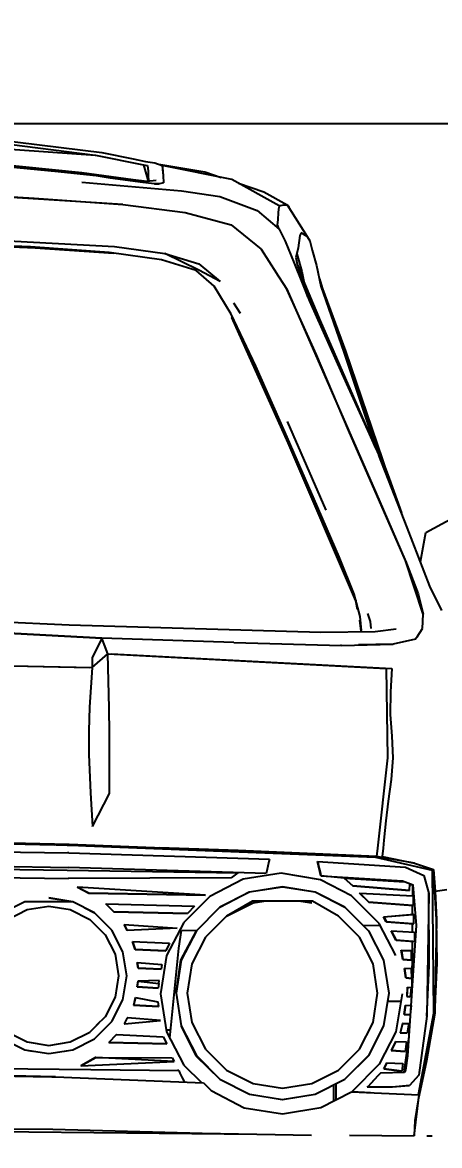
# Model space of a CAD drawing. Header units: millimetres. Extents: x 85290 to 188623, y -54691 to 10726.
# Drawn here: x 109008 to 109420, y -8951 to -7840 of the extents above; entities that cross this region are included whole.
import ezdxf

# ---------------------------------------------------------------- set-up
doc = ezdxf.new("R2010")
doc.units = ezdxf.units.MM
doc.linetypes.add('ELGO_LTYPE0', pattern=[0])
doc.layers.add('AUTO', color=150, linetype='Continuous')
doc.layers.add('RAZMER', color=5, linetype='Continuous')
doc.styles.add('WROMLATS', font='wromlats.shx', dxfattribs={"bigfont": 'bigfont.shx'})
doc.dimstyles.new('juka', dxfattribs={"dimscale": 100, "dimtxt": 2, "dimasz": 2, "dimexe": 1, "dimexo": 1, "dimgap": 1, "dimtad": 1, "dimtoh": 1, "dimdec": 0, "dimzin": 0, "dimdsep": 46, "dimtxsty": 'WROMLATS', "dimblk": 'OBLIQUE', "dimcen": -3, "dimdle": 1, "dimclrd": 256, "dimclre": 256, "dimclrt": 256, "dimadec": 0, "dimazin": 0, "dimtfac": 1, "dimtdec": 0, "dimtix": 1, "dimtmove": 2, "dimatfit": 3, "dimldrblk": 'ORIGIN2', "dimfxl": 1, "dimtvp": 2.5, "dimtolj": 1, "dimtzin": 0, "dimarcsym": 0})

# ---------------------------------------------------------------- blocks, each defined once
blk = doc.blocks.new('a_47')
at = {"color": 0, "linetype": 'ELGO_LTYPE0'}
for p, q in [((-45.210159, 79.636964), (-23.343742, 78.082764)), ((-30.301559, 79.111865), (-23.017371, 78.213722)), ((-29.448139, 78.852686), (-23.352444, 78.083351)), ((-23.343742, 78.082764), (-20.945203, 77.589893)), ((-23.017371, 78.213722), (-21.462595, 77.889991)), ((-31.648624, 77.995265), (-24.017489, 77.218994)), ((-25.195896, 77.239308), (-31.448138, 77.863917)), ((-21.462595, 77.889991), (-20.84161, 77.766261)), ((-20.945203, 77.589893), (-20.705759, 76.785108)), ((-20.945203, 77.589893), (-20.73487, 77.558547)), ((-20.84161, 77.766261), (-20.369136, 77.690187)), ((-20.73487, 77.558547), (-20.713389, 77.279541)), ((-20.369136, 77.690187), (-20.003331, 77.558252)), ((-20.269143, 77.65415), (-17.872357, 77.244386)), ((-16.529095, 76.861572), (-20.003331, 77.558252)), ((-20.003331, 77.558252), (-19.987118, 77.362648)), ((-20.003331, 77.558252), (-19.995224, 77.460206)), ((-19.995224, 77.460206), (-19.966805, 77.067921)), ((-24.095499, 77.126905), (-25.195896, 77.239308)), ((-23.302042, 77.048194), (-24.095499, 77.126905)), ((-24.017489, 77.218994), (-21.460545, 76.860303)), ((-22.596681, 76.938331), (-23.302042, 77.048194)), ((-21.109378, 76.728955), (-22.596681, 76.938331)), ((-20.713389, 77.279541), (-20.700681, 77.068311)), ((-20.700681, 77.068311), (-20.683896, 76.787159)), ((-19.987118, 77.362648), (-19.973528, 77.196437)), ((-19.973528, 77.196437), (-19.966805, 77.061573)), ((-19.966805, 77.067921), (-19.942581, 76.691848)), ((-17.872357, 77.244386), (-17.058885, 76.967824)), ((-24.012196, 76.734424), (-19.041693, 76.290381)), ((-21.460545, 76.860303), (-20.767295, 76.779151)), ((-20.406449, 76.647705), (-21.109378, 76.728955)), ((-20.767295, 76.779151), (-20.310342, 76.823196)), ((-20.383489, 76.647609), (-20.406449, 76.647705)), ((-20.383489, 76.647609), (-20.169627, 76.650831)), ((-20.267188, 76.646924), (-20.383489, 76.647609)), ((-20.14991, 76.651612), (-20.267188, 76.646924)), ((-19.942581, 76.691848), (-20.14991, 76.651612)), ((-19.949305, 76.796633), (-19.947946, 76.777688)), ((-19.947946, 76.777688), (-19.942581, 76.691848)), ((-14.166403, 75.540382), (-16.529095, 76.861572)), ((-16.192579, 76.673388), (-14.926266, 76.242629)), ((-21.978414, 75.607374), (-31.766307, 76.243997)), ((-31.766307, 76.243997), (-26.397765, 75.935596)), ((-26.397765, 75.935596), (-21.978414, 75.607374)), ((-19.041693, 76.290381), (-17.130267, 76.016065)), ((-17.130267, 76.016065), (-15.273237, 75.315577)), ((-14.926266, 76.242629), (-13.777828, 75.597608)), ((-21.978414, 75.607374), (-18.85556, 75.217628)), ((-18.85556, 75.217628), (-16.566801, 74.599561)), ((-15.273237, 75.315577), (-14.174712, 74.376711)), ((-14.223635, 74.856007), (-14.196384, 75.219288)), ((-14.196384, 75.219288), (-14.169526, 75.505713)), ((-13.777828, 75.597608), (-14.166403, 75.540382)), ((-14.166403, 75.53921), (-14.166403, 75.540382)), ((-14.16465, 75.54087), (-13.938665, 75.600538)), ((-13.938665, 75.600538), (-13.777828, 75.597608)), ((-13.777828, 75.597608), (-12.770307, 74.017724)), ((-13.777828, 75.597608), (-13.70635, 75.525442)), ((-13.70635, 75.525442), (-13.664937, 75.421533)), ((-14.259076, 74.596143), (-14.223635, 74.856007)), ((-16.566801, 74.599561), (-15.074217, 73.382959)), ((-14.259076, 74.593508), (-14.259076, 74.596143)), ((-14.174712, 74.376711), (-14.259076, 74.593508)), ((-14.174712, 74.376711), (-13.877046, 73.781887)), ((-13.078415, 74.202979), (-13.131738, 74.06626)), ((-12.770307, 74.017724), (-13.078415, 74.202979)), ((-26.343953, 73.443994), (-45.067084, 74.034035)), ((-26.575887, 73.490968), (-31.720793, 73.728955)), ((-31.457817, 73.678857), (-26.343953, 73.443994)), ((-31.441605, 74.005812), (-22.385537, 73.52007)), ((-13.877046, 73.781887), (-13.417578, 72.676221)), ((-13.131738, 74.06626), (-13.226068, 73.441553)), ((-12.770307, 74.017724), (-12.644136, 73.794875)), ((-12.644136, 73.794875), (-12.51719, 73.331788)), ((-22.653329, 73.217434), (-26.575887, 73.490968)), ((-26.343953, 73.443994), (-22.439539, 73.18716)), ((-20.035159, 72.848585), (-22.653329, 73.217434)), ((-22.385537, 73.52007), (-19.877446, 73.160401)), ((-18.180561, 72.336084), (-19.874322, 73.159719)), ((-19.874322, 73.159719), (-18.182516, 72.649172)), ((-15.074217, 73.382959), (-14.306342, 72.191066)), ((-13.226068, 73.441553), (-13.330269, 72.960791)), ((-13.288474, 73.153761), (-13.255858, 73.034424)), ((-13.255858, 73.034424), (-13.039458, 72.264308)), ((-12.51719, 73.331788), (-12.301171, 72.561476)), ((-18.313575, 72.309718), (-20.035159, 72.848585)), ((-18.182516, 72.649172), (-17.110061, 71.769777)), ((-13.417578, 72.676221), (-9.358299, 63.437647)), ((-13.417578, 72.676221), (-12.651753, 70.784327)), ((-13.330269, 72.960791), (-13.273048, 72.628078)), ((-13.273048, 72.628078), (-12.910151, 71.667531)), ((-12.301171, 72.561476), (-12.083685, 71.536574)), ((-17.416012, 71.527198), (-18.313575, 72.309718)), ((-17.110061, 71.769777), (-18.180561, 72.336084)), ((-14.360833, 72.275832), (-13.788283, 71.38716)), ((-13.039458, 72.264308), (-12.916303, 71.683741)), ((-13.039458, 72.264308), (-12.916303, 71.682373)), ((-12.159467, 71.893606), (-11.998927, 71.40376)), ((-16.566801, 70.125929), (-17.416012, 71.527198)), ((-13.788283, 71.38716), (-10.700583, 64.339602)), ((-12.299514, 68.103078), (-13.785744, 71.381301)), ((-13.040912, 71.818897), (-13.03643, 71.804053)), ((-13.03643, 71.804053), (-13.000583, 71.646047)), ((-12.910151, 71.667531), (-12.121677, 69.806594)), ((-12.821972, 71.239209), (-12.855375, 71.396729)), ((-12.855375, 71.395266), (-12.821972, 71.239209)), ((-12.083685, 71.536574), (-10.944438, 68.230519)), ((-11.998927, 71.40376), (-10.859084, 68.283057)), ((-12.739837, 71.001905), (-12.821972, 71.239209)), ((-12.821972, 71.239209), (-12.742281, 71.007961)), ((-12.651753, 70.784327), (-11.040723, 67.176613)), ((-16.443264, 70.704639), (-16.117573, 70.184231)), ((-16.117573, 70.184231), (-16.117573, 70.182276)), ((-15.331352, 67.536768), (-16.566801, 70.125929)), ((-16.536331, 69.989309), (-16.529095, 69.975051)), ((-13.720703, 63.700145), (-16.529095, 69.975051)), ((-16.529095, 69.975051), (-15.210545, 67.135695)), ((-12.121677, 69.806594), (-9.229588, 63.15161)), ((-10.700583, 64.339602), (-12.299514, 68.103078)), ((-10.944438, 68.230519), (-9.152436, 62.976122)), ((-10.944438, 68.230519), (-9.311032, 63.339013)), ((-10.859084, 68.283057), (-9.016216, 62.849855)), ((-13.887894, 64.250439), (-15.331352, 67.536768)), ((-15.210545, 67.135695), (-13.720703, 63.700145)), ((-11.040723, 67.176613), (-9.198344, 63.082081)), ((-13.762498, 64.762649), (-11.839843, 60.336572)), ((-12.421286, 60.885304), (-13.887894, 64.250439)), ((-7.863569, 57.814991), (-10.700583, 64.339602)), ((-10.700583, 64.339602), (-9.139359, 60.758543)), ((-10.346293, 55.810404), (-13.720703, 63.700145)), ((-13.720703, 63.700145), (-12.226462, 60.287648)), ((-7.783401, 59.479052), (-9.198344, 63.082081)), ((-9.198344, 63.082081), (-8.956146, 62.522316)), ((-9.198344, 63.082081), (-9.196973, 63.078666)), ((-9.016216, 62.849855), (-8.585834, 61.541164)), ((-8.956146, 62.522316), (-8.409762, 61.074758)), ((-8.94463, 62.632179), (-8.684182, 61.922121)), ((-8.684182, 61.922121), (-8.06973, 60.209036)), ((-9.376561, 61.30259), (-9.360552, 61.257666)), ((-11.173439, 58.000344), (-12.421286, 60.885304)), ((-9.153807, 60.791552), (-9.126854, 60.72036)), ((-9.139359, 60.758543), (-7.889259, 57.874173)), ((-12.226462, 60.287648), (-10.98516, 57.431495)), ((-6.84092, 59.225637), (-5.033791, 60.209131)), ((-6.654, 56.540966), (-7.783401, 59.479052)), ((-7.122063, 57.758939), (-6.84092, 59.225637)), ((-10.429299, 56.139213), (-11.173439, 58.000344)), ((-6.980181, 55.137748), (-7.863569, 57.814991)), ((-7.863569, 57.81343), (-7.237887, 56.157279)), ((-10.98516, 57.431495), (-10.346293, 55.810404)), ((-10.131049, 55.025345), (-10.429299, 56.139213)), ((-7.237887, 56.157279), (-6.980181, 55.137748)), ((-6.048238, 55.326807), (-6.654, 56.540966)), ((-10.261035, 55.373585), (-10.346293, 55.810404)), ((-10.346293, 55.810404), (-10.337007, 55.763036)), ((-35.101473, 55.068314), (-24.642479, 54.611182)), ((-10.062015, 54.332763), (-10.131049, 55.025345)), ((-9.755766, 55.168313), (-9.632814, 54.769874)), ((-7.007134, 54.422414), (-6.980181, 55.137748)), ((-23.025596, 53.94038), (-34.383309, 54.550439)), ((-24.642479, 54.611182), (-12.088871, 54.247218)), ((-10.156739, 54.839015), (-10.071969, 54.317236)), ((-10.155463, 54.831201), (-10.091603, 54.286671)), ((-9.632814, 54.769874), (-9.597075, 54.426807)), ((-30.597365, 54.347217), (-23.025596, 53.94038)), ((-23.025596, 53.94038), (-23.510253, 52.965575)), ((-23.06689, 53.94302), (-23.039353, 53.941751)), ((-23.025596, 53.94038), (-23.029291, 53.941262)), ((-16.43486, 53.719777), (-23.025596, 53.94038)), ((-23.025596, 53.94038), (-22.995007, 53.940189)), ((-22.873056, 53.551126), (-23.025596, 53.94038)), ((-22.720611, 53.160697), (-23.025596, 53.94038)), ((-12.088871, 54.247218), (-9.37978, 54.267532)), ((-10.107326, 54.26206), (-10.062015, 54.332763)), ((-10.09326, 54.300833), (-10.082519, 54.300833)), ((-10.09326, 54.296535), (-10.085249, 54.296535)), ((-9.580278, 54.266065), (-9.57725, 54.23677)), ((-9.37978, 54.267532), (-8.324408, 54.405028)), ((-7.357621, 53.896439), (-8.48223, 53.64331)), ((-7.286715, 54.002684), (-7.357621, 53.896439)), ((-7.280278, 54.012454), (-7.007134, 54.422414)), ((-22.720611, 53.160697), (-22.873056, 53.551126)), ((-16.431153, 53.719681), (-16.43486, 53.719777)), ((-16.43486, 53.719777), (-11.062503, 53.580225)), ((-11.062503, 53.580225), (-11.108398, 53.581887)), ((-11.062503, 53.580225), (-8.48223, 53.64331)), ((-8.48223, 53.64331), (-10.202443, 53.601223)), ((-8.48223, 53.64331), (-8.480465, 53.643703)), ((-44.953716, 52.962255), (-23.496592, 52.468115)), ((-23.510253, 52.965575), (-23.498928, 52.468216)), ((-23.498928, 52.468216), (-22.720611, 53.160697)), ((-23.496592, 52.468115), (-22.718465, 53.161085)), ((-22.718465, 53.161085), (-22.720611, 53.160697)), ((-22.718465, 53.161085), (-8.823144, 52.419388)), ((-22.718465, 53.152102), (-22.718465, 53.161085)), ((-22.656643, 50.43999), (-22.718465, 53.155029)), ((-22.542679, 53.152001), (-15.530562, 52.790189)), ((-15.530562, 52.790189), (-8.548343, 52.419192)), ((-34.401572, 52.724075), (-23.620713, 52.471048)), ((-23.496592, 52.468115), (-23.64248, 50.497901)), ((-8.823144, 52.419388), (-8.769822, 47.966361)), ((-8.548343, 52.419192), (-8.609664, 51.26636)), ((-8.609664, 51.26636), (-8.62441, 50.134134)), ((-23.64248, 50.497901), (-23.666107, 49.307865)), ((-23.64248, 50.489503), (-23.64248, 50.497901)), ((-22.634375, 49.202394), (-22.656643, 50.43999)), ((-8.62441, 50.134134), (-8.547163, 49.045658)), ((-23.666107, 49.307865), (-23.661721, 48.123682)), ((-22.640717, 46.191651), (-22.634375, 49.202394)), ((-8.547163, 49.045658), (-8.492386, 47.966164)), ((-23.661721, 48.123682), (-23.580563, 46.219677)), ((-8.769822, 47.966361), (-9.256244, 43.441552)), ((-8.492386, 47.966164), (-8.58252, 46.872318)), ((-8.58252, 46.872318), (-8.725583, 45.802784)), ((-23.580563, 46.219677), (-23.488867, 44.527)), ((-23.488867, 44.527), (-22.640717, 46.185303)), ((-22.640717, 46.185303), (-22.640717, 46.191651)), ((-8.725583, 45.802784), (-8.845115, 44.81079)), ((-23.488867, 44.527), (-23.488867, 44.540185)), ((-8.845115, 44.81079), (-8.949613, 43.853956)), ((-24.642479, 43.636376), (-44.761717, 44.031399)), ((-39.462793, 43.896633), (-25.406539, 43.619871)), ((-8.949613, 43.853956), (-8.985936, 43.441552)), ((-34.475672, 43.379349), (-24.667966, 43.206203)), ((-28.088772, 43.702298), (-20.290243, 43.462747)), ((-9.303999, 43.028957), (-24.642479, 43.636376)), ((-23.823631, 43.57124), (-9.361815, 42.998582)), ((-16.207814, 43.337357), (-20.146191, 43.458349)), ((-9.303999, 43.028957), (-16.207814, 43.337357)), ((-9.256244, 43.441552), (-9.303999, 43.028957)), ((-8.985936, 43.441552), (-9.025585, 43.029249)), ((-24.667966, 43.206203), (-24.727332, 43.207961)), ((-24.667966, 43.206203), (-14.657318, 42.896533)), ((-14.684474, 42.77339), (-14.736616, 42.53999)), ((-14.657318, 42.896533), (-14.684474, 42.77339)), ((-12.256157, 42.782861), (-12.251079, 42.784327)), ((-12.091994, 42.059129), (-12.256157, 42.782861)), ((-12.251079, 42.784327), (-7.863569, 42.501515)), ((-12.251079, 42.784327), (-12.222063, 42.659521)), ((-12.222063, 42.659521), (-12.226462, 42.676026)), ((-12.222063, 42.659521), (-12.168062, 42.422801)), ((-9.361815, 42.998582), (-6.525779, 42.344189)), ((-7.41601, 42.701614), (-9.303999, 43.028957)), ((-9.025585, 43.029249), (-7.41601, 42.701614)), ((-7.41601, 42.701614), (-6.467962, 42.374563)), ((-34.488284, 42.646044), (-24.685943, 42.478955)), ((-34.339249, 42.491943), (-24.754679, 42.34165)), ((-24.754679, 42.34165), (-16.23193, 42.220557)), ((-24.685943, 42.478955), (-24.687397, 42.479056)), ((-14.818168, 42.18325), (-24.685943, 42.478955)), ((-24.685943, 42.478955), (-24.678123, 42.478859)), ((-16.23193, 42.220557), (-16.561329, 41.956007)), ((-14.064944, 42.201221), (-15.969729, 41.893411)), ((-14.823532, 42.183155), (-14.819634, 42.18325)), ((-14.789164, 42.306495), (-14.818168, 42.18325)), ((-14.736616, 42.53999), (-14.789164, 42.306495)), ((-12.105763, 41.865283), (-14.064944, 42.201221)), ((-12.168062, 42.422801), (-12.11406, 42.185891)), ((-12.11406, 42.185891), (-12.086522, 42.060596)), ((-7.863569, 42.501515), (-6.949019, 42.086184)), ((-6.525779, 42.344189), (-6.458497, 35.184032)), ((-6.320023, 39.880908), (-6.467962, 42.374563)), ((-6.467962, 42.374563), (-6.391311, 41.298586)), ((-34.542572, 42.070556), (-24.687397, 41.924953)), ((-24.687397, 41.924953), (-24.692285, 41.924953)), ((-16.561329, 41.956007), (-24.687397, 41.924953)), ((-15.969729, 41.893411), (-17.624998, 41.036475)), ((-10.554683, 41.06226), (-12.105763, 41.865283)), ((-10.923338, 41.947806), (-12.091994, 42.059129)), ((-12.086522, 42.060596), (-8.020794, 41.808546)), ((-10.490918, 41.566068), (-10.924709, 41.948974)), ((-10.924709, 41.948974), (-10.919726, 41.948974)), ((-10.919726, 41.948974), (-7.897651, 41.764307)), ((-10.919726, 41.948974), (-10.485935, 41.566068)), ((-7.669043, 41.323978), (-10.490918, 41.566068)), ((-10.485935, 41.566068), (-7.66406, 41.323978)), ((-8.020794, 41.808546), (-7.484281, 41.616261)), ((-7.66406, 41.323978), (-7.641601, 41.672415)), ((-7.644045, 41.635203), (-7.512402, 41.622704)), ((-7.512402, 41.622704), (-7.513869, 41.05913)), ((-7.317972, 39.582568), (-7.484281, 41.616261)), ((-7.484281, 41.616261), (-7.484281, 41.611868)), ((-6.949019, 42.086184), (-6.707513, 41.182274)), ((-23.674404, 41.206104), (-24.246299, 41.505128)), ((-24.246299, 41.505128), (-24.241316, 41.505128)), ((-17.854106, 41.101027), (-24.241316, 41.505128)), ((-24.241316, 41.505128), (-23.669421, 41.206104)), ((-17.859185, 41.101027), (-23.674404, 41.206104)), ((-23.669421, 41.206104), (-17.854106, 41.101027)), ((-17.624998, 41.036475), (-18.930471, 39.730614)), ((-17.854106, 41.101027), (-17.859185, 41.101027)), ((-17.126465, 40.496826), (-15.664649, 41.262549)), ((-15.646291, 41.251028), (-17.126465, 40.496826)), ((-15.664649, 41.262549), (-14.005375, 41.510892)), ((-14.005375, 41.510892), (-15.646291, 41.251028)), ((-12.36465, 41.251028), (-14.005375, 41.510892)), ((-14.005375, 41.510892), (-12.375486, 41.262549)), ((-12.375486, 41.262549), (-10.884273, 40.496826)), ((-10.884273, 40.496826), (-12.36465, 41.251028)), ((-9.169829, 39.673781), (-10.554683, 41.06226)), ((-9.691799, 40.747607), (-10.153901, 41.204834)), ((-10.153901, 41.204834), (-10.14893, 41.204834)), ((-10.14893, 41.204834), (-7.474124, 41.056883)), ((-10.14893, 41.204834), (-9.686816, 40.747607)), ((-7.66406, 41.323978), (-7.669043, 41.323978)), ((-7.474124, 41.056883), (-7.474124, 40.583545)), ((-6.707513, 41.182274), (-6.801855, 35.043216)), ((-6.683397, 37.563527), (-6.707513, 41.182274)), ((-6.391311, 41.298586), (-5.797851, 41.381007)), ((-6.391311, 41.298586), (-6.320023, 39.880908)), ((-26.871192, 40.769482), (-27.954972, 40.217042)), ((-24.46748, 40.769482), (-26.871192, 40.769482)), ((-26.743543, 40.380323), (-25.668251, 40.550637)), ((-26.743543, 40.380323), (-25.669324, 40.550637)), ((-24.46748, 40.769482), (-25.669324, 40.959913)), ((-25.669324, 40.959913), (-25.152051, 40.880811)), ((-25.669324, 40.550637), (-24.592864, 40.380323)), ((-23.383295, 40.217042), (-24.46748, 40.769482)), ((-23.87501, 40.468705), (-23.383295, 40.217042)), ((-22.420513, 40.261573), (-22.819912, 40.667528)), ((-22.819912, 40.667528), (-22.814929, 40.667528)), ((-22.814929, 40.667528), (-18.387008, 40.549368)), ((-22.814929, 40.667528), (-22.415435, 40.261573)), ((-18.387008, 40.549368), (-18.74541, 40.177882)), ((-18.300974, 39.32212), (-17.126465, 40.496826)), ((-15.500295, 40.806204), (-16.797173, 40.044779)), ((-16.797173, 40.044779), (-15.472555, 40.719676)), ((-12.507319, 40.806204), (-15.500295, 40.806204)), ((-15.472555, 40.719676), (-14.926266, 40.806204)), ((-13.082516, 40.806204), (-12.536228, 40.719581)), ((-11.212992, 40.045071), (-12.507319, 40.806204)), ((-10.884273, 40.496826), (-9.709954, 39.32212)), ((-7.510745, 40.585887), (-9.691799, 40.747607)), ((-9.686816, 40.747607), (-7.474124, 40.583545)), ((-7.516205, 40.135205), (-7.515037, 40.586573)), ((-7.474124, 40.583545), (-7.478225, 40.583545)), ((-27.713668, 39.885986), (-26.743543, 40.380323)), ((-24.592864, 40.380323), (-23.623049, 39.885986)), ((-23.623049, 39.885986), (-22.852528, 39.116162)), ((-23.623049, 39.885986), (-23.343742, 39.606982)), ((-22.522652, 39.356691), (-23.383295, 40.217042)), ((-18.750393, 40.177977), (-22.420513, 40.261573)), ((-22.415435, 40.261573), (-18.74541, 40.177882)), ((-18.74541, 40.177882), (-18.750393, 40.177977)), ((-16.797173, 40.044779), (-17.848241, 38.993704)), ((-11.211908, 40.044874), (-11.212992, 40.045071)), ((-10.16016, 38.993704), (-11.211908, 40.044874)), ((-8.954584, 40.020365), (-7.506537, 40.136379)), ((-8.823144, 39.766163), (-8.954584, 40.020365)), ((-8.954584, 40.020365), (-8.949613, 40.020365)), ((-8.949613, 40.020365), (-7.450199, 40.14048)), ((-8.949613, 40.020365), (-8.817482, 39.766163)), ((-7.450199, 40.14048), (-7.4543, 40.14048)), ((-7.450199, 39.66704), (-7.450199, 40.14048)), ((-6.320023, 39.880908), (-6.40068, 35.21421)), ((-6.286526, 37.699562), (-6.320023, 39.880908)), ((-21.970498, 38.272512), (-22.522652, 39.356691)), ((-21.755946, 39.324367), (-21.911132, 39.629638)), ((-21.911132, 39.629638), (-21.906149, 39.629638)), ((-21.906149, 39.629638), (-19.263184, 39.452982)), ((-21.906149, 39.629638), (-21.751749, 39.324367)), ((-21.751749, 39.324367), (-21.755946, 39.324367)), ((-19.263184, 39.452982), (-21.751749, 39.324367)), ((-18.930471, 39.730614), (-19.786823, 38.075048)), ((-19.172156, 38.450831), (-19.045007, 39.333546)), ((-19.081628, 37.845653), (-18.300974, 39.32212)), ((-18.300974, 39.32212), (-19.055378, 37.841946)), ((-19.045007, 39.333546), (-18.268061, 39.354932)), ((-9.970796, 39.583153), (-9.134865, 39.606202)), ((-9.709954, 39.32212), (-8.956146, 37.841946)), ((-8.34229, 38.075048), (-9.169829, 39.673781)), ((-7.507717, 39.670849), (-8.823144, 39.766163)), ((-8.817482, 39.766163), (-7.450199, 39.66704)), ((-8.34229, 38.844389), (-8.585834, 39.312059)), ((-8.585834, 39.312059), (-8.580565, 39.312059)), ((-8.580565, 39.312059), (-7.419145, 39.257079)), ((-8.580565, 39.312059), (-8.336913, 38.844389)), ((-7.739067, 33.061963), (-7.317972, 39.582568)), ((-7.518458, 39.26177), (-7.517481, 39.671928)), ((-7.450199, 39.66704), (-7.4543, 39.66704)), ((-22.852528, 39.116162), (-22.358692, 38.145852)), ((-21.481931, 38.784623), (-19.643271, 38.705033)), ((-21.352041, 38.390189), (-21.481931, 38.784623)), ((-21.481931, 38.784623), (-21.357024, 38.390189)), ((-17.848241, 38.993704), (-18.523145, 37.669289)), ((-9.485638, 37.669289), (-10.16016, 38.993704)), ((-7.504594, 38.789016), (-8.34229, 38.844389)), ((-8.336913, 38.844389), (-7.419145, 38.783741)), ((-7.52598, 36.361474), (-7.519722, 38.790381)), ((-7.419145, 38.783741), (-7.421875, 38.783741)), ((-7.419145, 39.257079), (-7.419145, 38.783741)), ((-21.780073, 37.070751), (-21.970498, 38.272512)), ((-21.357024, 38.390189), (-19.834363, 38.324076)), ((-19.829404, 38.324076), (-21.352041, 38.390189)), ((-19.834363, 38.324076), (-19.829404, 38.324076)), ((-19.643271, 38.705033), (-19.829404, 38.324076)), ((-19.622743, 33.94751), (-19.172156, 38.450831)), ((-8.082914, 38.349366), (-7.559955, 38.323587)), ((-7.994044, 37.87964), (-8.082914, 38.349366)), ((-8.082914, 38.349366), (-8.058786, 38.312352)), ((-7.559955, 38.323587), (-8.058786, 38.312352)), ((-8.058786, 38.312352), (-7.988965, 37.87964)), ((-7.559955, 37.850147), (-7.559955, 38.323587)), ((-22.358692, 38.145852), (-22.188079, 37.070751)), ((-21.209562, 37.458056), (-21.253526, 37.736869)), ((-21.253526, 37.736869), (-21.248543, 37.736869)), ((-21.248543, 37.736869), (-20.02598, 37.625736)), ((-21.248543, 37.736869), (-21.204579, 37.458056)), ((-19.786823, 38.075048), (-20.094335, 36.169779)), ((-20.02598, 37.625736), (-20.062411, 37.394679)), ((-19.315231, 36.201024), (-19.081628, 37.845653)), ((-19.055378, 37.841946), (-19.315231, 36.201024)), ((-18.523145, 37.669289), (-18.755662, 36.201024)), ((-9.25312, 36.201024), (-9.485638, 37.669289)), ((-8.956146, 37.841946), (-8.695412, 36.201024)), ((-7.565033, 37.850147), (-7.994044, 37.87964)), ((-7.988965, 37.87964), (-7.559955, 37.850147)), ((-7.559955, 37.850147), (-7.565033, 37.850147)), ((-6.40068, 35.218412), (-6.286526, 37.699562)), ((-22.188079, 37.070751), (-22.358692, 35.995364)), ((-21.970498, 35.868895), (-21.780073, 37.070751)), ((-20.067394, 37.394679), (-21.209562, 37.458056)), ((-21.204579, 37.458056), (-20.062411, 37.394679)), ((-20.062411, 37.394679), (-20.067394, 37.394679)), ((-7.844817, 36.959428), (-7.920706, 37.43003)), ((-7.920706, 37.43003), (-7.915723, 37.43003)), ((-7.559955, 37.412941), (-7.915723, 37.43003)), ((-7.915723, 37.43003), (-7.839739, 36.959428)), ((-7.547557, 36.939895), (-7.559955, 37.412941)), ((-6.801855, 35.043216), (-6.683397, 37.563527)), ((-21.216023, 36.793607), (-21.259558, 36.516458)), ((-21.259558, 36.516458), (-20.214832, 36.454642)), ((-21.259558, 36.516458), (-21.254599, 36.516458)), ((-21.254599, 36.516458), (-21.21104, 36.793607)), ((-20.209873, 36.454642), (-21.254599, 36.516458)), ((-20.154393, 36.839408), (-21.216023, 36.793607)), ((-21.21104, 36.793607), (-20.172369, 36.69126)), ((-20.172369, 36.69126), (-20.209873, 36.454642)), ((-20.172369, 36.69126), (-20.154393, 36.839408)), ((-7.55254, 36.939895), (-7.844817, 36.959428)), ((-7.839739, 36.959428), (-7.547557, 36.939895)), ((-7.769823, 36.499661), (-7.792866, 36.026615)), ((-7.787895, 36.026615), (-7.76484, 36.499661)), ((-7.76484, 36.499661), (-7.769823, 36.499661)), ((-7.76484, 36.499661), (-7.589257, 36.491555)), ((-7.589257, 36.491555), (-7.63818, 36.016649)), ((-7.547557, 36.939895), (-7.55254, 36.939895)), ((-22.358692, 35.995364), (-22.852528, 35.02534)), ((-21.342671, 35.988235), (-21.435153, 35.59556)), ((-21.43017, 35.59556), (-21.337688, 35.988235)), ((-21.337688, 35.988235), (-21.342671, 35.988235)), ((-21.337688, 35.988235), (-20.232904, 35.773879)), ((-20.214832, 36.454642), (-20.209873, 36.454642)), ((-20.094335, 36.169779), (-19.786823, 34.264892)), ((-19.315231, 36.201024), (-19.055378, 34.560204)), ((-18.755662, 36.201024), (-18.523145, 34.73286)), ((-9.485638, 34.73286), (-9.25312, 36.201024)), ((-8.695412, 36.201024), (-8.956146, 34.560204)), ((-8.034181, 36.169875), (-8.34229, 34.264797)), ((-7.792866, 36.026615), (-7.644045, 36.016649)), ((-7.792866, 36.026615), (-7.787895, 36.026615)), ((-7.63818, 36.016649), (-7.787895, 36.026615)), ((-7.644045, 36.016649), (-7.63818, 36.016649)), ((-22.522652, 34.784716), (-21.970498, 35.868895)), ((-21.435153, 35.59556), (-20.200097, 35.534817)), ((-21.435153, 35.59556), (-21.43017, 35.59556)), ((-20.195114, 35.534817), (-21.43017, 35.59556)), ((-20.232904, 35.773879), (-20.195114, 35.534817)), ((-20.200097, 35.534817), (-20.195114, 35.534817)), ((-8.759081, 35.799074), (-8.093357, 35.803664)), ((-7.860541, 35.60288), (-7.935738, 35.134912)), ((-7.930755, 35.134912), (-7.85557, 35.60288)), ((-7.85557, 35.60288), (-7.860541, 35.60288)), ((-7.85557, 35.60288), (-7.589257, 35.590971)), ((-7.589257, 35.590971), (-7.63818, 35.115969)), ((-22.852528, 35.02534), (-23.298037, 34.580129)), ((-21.751749, 34.962064), (-21.900379, 34.664112)), ((-21.89542, 34.664112), (-21.746766, 34.962064)), ((-21.89542, 34.664112), (-20.084774, 34.838331)), ((-21.746766, 34.962064), (-21.751749, 34.962064)), ((-20.084774, 34.838331), (-21.746766, 34.962064)), ((-7.935738, 35.134912), (-7.644045, 35.115969)), ((-7.935738, 35.134912), (-7.930755, 35.134912)), ((-7.63818, 35.115969), (-7.930755, 35.134912)), ((-7.644045, 35.115969), (-7.63818, 35.115969)), ((-6.458497, 35.184032), (-7.23418, 31.122363)), ((-6.801855, 35.043216), (-7.203519, 32.098341)), ((-7.183492, 31.118608), (-6.40068, 35.21421)), ((-6.40254, 35.203761), (-6.811714, 32.825536)), ((-6.40068, 35.21421), (-6.40254, 35.203761)), ((-6.40068, 35.21421), (-6.40068, 35.218412)), ((-27.713668, 34.255421), (-26.743543, 33.761185)), ((-24.592864, 33.761185), (-23.623049, 34.255421)), ((-23.623049, 34.255421), (-23.159468, 34.7188)), ((-23.623049, 34.255421), (-23.468745, 34.409523)), ((-23.383295, 33.924365), (-22.522652, 34.784716)), ((-21.900379, 34.664112), (-21.89542, 34.664112)), ((-19.804108, 34.373975), (-19.579685, 34.373975)), ((-19.786823, 34.264892), (-18.930471, 32.60923)), ((-19.055378, 34.560204), (-18.300974, 33.079982)), ((-19.054091, 34.557664), (-18.325782, 33.072996)), ((-18.523145, 34.73286), (-17.848241, 33.408451)), ((-10.16016, 33.408451), (-9.485638, 34.73286)), ((-8.956146, 34.560204), (-9.709954, 33.079785)), ((-8.34229, 34.264797), (-9.174704, 32.6563)), ((-8.00693, 34.690577), (-8.122456, 34.222805)), ((-8.117485, 34.222805), (-8.001852, 34.690577)), ((-8.001852, 34.690577), (-8.00693, 34.690577)), ((-8.001852, 34.690577), (-7.694232, 34.6771)), ((-7.694232, 34.6771), (-7.778418, 34.200734)), ((-27.954972, 33.924365), (-26.871192, 33.371925)), ((-26.743543, 33.761185), (-25.668251, 33.590871)), ((-26.743543, 33.761185), (-25.669324, 33.590871)), ((-25.669324, 33.590871), (-24.592864, 33.761185)), ((-24.46748, 33.371925), (-23.383295, 33.924365)), ((-22.291314, 34.131008), (-22.673142, 33.731884)), ((-22.673142, 33.731884), (-19.784081, 33.676028)), ((-22.673142, 33.731884), (-22.668159, 33.731884)), ((-22.668159, 33.731884), (-22.286331, 34.131008)), ((-19.779002, 33.676028), (-22.668159, 33.731884)), ((-22.286331, 34.131008), (-22.291314, 34.131008)), ((-22.286331, 34.131008), (-19.954693, 34.019679)), ((-19.954693, 34.019679), (-19.779002, 33.676028)), ((-19.784081, 33.676028), (-19.779002, 33.676028)), ((-8.344626, 33.784914), (-8.574223, 33.330959)), ((-8.56924, 33.330959), (-8.339643, 33.784914)), ((-8.339643, 33.784914), (-8.344626, 33.784914)), ((-8.339643, 33.784914), (-7.820308, 33.762062)), ((-8.122456, 34.222805), (-7.783401, 34.200734)), ((-8.122456, 34.222805), (-8.117485, 34.222805)), ((-7.778418, 34.200734), (-8.117485, 34.222805)), ((-7.925975, 32.244778), (-7.676756, 34.026712)), ((-7.820308, 33.762062), (-7.883298, 33.286184)), ((-7.783401, 34.200734), (-7.778418, 34.200734)), ((-26.871192, 33.371925), (-25.669324, 33.181596)), ((-26.860845, 33.370262), (-26.492178, 33.308446)), ((-25.669324, 33.181596), (-24.46748, 33.371925)), ((-24.881732, 33.304203), (-24.485743, 33.369046)), ((-17.848241, 33.408451), (-16.797173, 32.357323)), ((-11.211908, 32.357275), (-10.16016, 33.408451)), ((-8.574223, 33.330959), (-7.888281, 33.286184)), ((-8.574223, 33.330959), (-8.56924, 33.330959)), ((-7.883298, 33.286184), (-8.56924, 33.330959)), ((-7.888281, 33.286184), (-7.883298, 33.286184)), ((-23.329484, 32.977641), (-24.065721, 32.571679)), ((-24.065721, 32.571679), (-24.060738, 32.571679)), ((-24.060738, 32.571679), (-23.324406, 32.977641)), ((-24.060738, 32.571679), (-19.41005, 32.789016)), ((-23.324406, 32.977641), (-23.329484, 32.977641)), ((-23.324406, 32.977641), (-19.50351, 32.961917)), ((-19.41005, 32.789016), (-23.324406, 32.977641)), ((-19.50351, 32.961917), (-19.41005, 32.789016)), ((-18.930471, 32.60923), (-18.035638, 31.715184)), ((-18.325782, 33.072996), (-17.130267, 31.908935)), ((-18.300974, 33.079982), (-17.126465, 31.905276)), ((-10.884273, 31.905276), (-9.709954, 33.079785)), ((-9.714448, 33.072996), (-10.836518, 31.953031)), ((-9.174704, 32.6563), (-10.532129, 31.289065)), ((-9.709954, 33.079785), (-9.714448, 33.072996)), ((-8.802342, 32.714748), (-8.953118, 32.416117)), ((-8.948147, 32.416117), (-8.797264, 32.714748)), ((-8.797264, 32.714748), (-8.802342, 32.714748)), ((-8.797264, 32.714748), (-7.988965, 32.678515)), ((-7.988965, 32.678515), (-8.039355, 32.29512)), ((-7.85352, 32.35054), (-7.739067, 33.061963)), ((-6.811714, 32.825536), (-7.236039, 30.873537)), ((-49.278414, 32.416165), (-25.51378, 32.019335)), ((-25.333392, 32.01499), (-44.758689, 32.481349)), ((-30.529988, 32.461721), (-23.56621, 32.382864)), ((-29.758799, 32.130033), (-25.475204, 32.018656)), ((-25.511038, 32.019287), (-25.333392, 32.016307)), ((-25.335157, 32.015038), (-25.333392, 32.01499)), ((-25.333392, 32.016307), (-17.942679, 31.711328)), ((-23.56621, 32.382864), (-19.179094, 32.332176)), ((-19.179094, 32.332176), (-19.241512, 32.332909)), ((-19.200575, 32.33242), (-19.179094, 32.332176)), ((-19.179094, 32.332176), (-19.118845, 32.208645)), ((-19.118845, 32.208645), (-19.005859, 31.972951)), ((-16.797173, 32.357323), (-15.472555, 31.682473)), ((-12.536228, 31.682426), (-11.211908, 32.357275)), ((-11.211908, 32.357275), (-11.212992, 32.356983)), ((-9.734571, 31.542093), (-9.229588, 32.090187)), ((-9.229588, 32.090187), (-9.439552, 31.856203)), ((-9.229588, 32.090187), (-9.094536, 32.212645)), ((-9.103322, 32.204884), (-9.104788, 32.203323)), ((-9.094536, 32.212645), (-9.103322, 32.204884)), ((-9.094536, 32.212645), (-7.909858, 32.245219)), ((-8.953118, 32.416117), (-8.044338, 32.29512)), ((-8.953118, 32.416117), (-8.948147, 32.416117)), ((-8.039355, 32.29512), (-8.948147, 32.416117)), ((-8.044338, 32.29512), (-8.039355, 32.29512)), ((-7.909858, 32.245219), (-7.85352, 32.35054)), ((-7.203519, 32.098341), (-7.656836, 31.593847)), ((-19.005859, 31.972951), (-18.899715, 31.750834)), ((-17.942679, 31.711328), (-17.565918, 31.334668)), ((-17.126465, 31.905276), (-15.646291, 31.151074)), ((-15.472555, 31.682473), (-14.005375, 31.449902)), ((-14.005375, 31.449902), (-12.536228, 31.682426)), ((-12.36465, 31.151074), (-10.884273, 31.905276)), ((-11.441696, 30.819434), (-11.433983, 31.625295)), ((-11.338866, 31.673682), (-11.335838, 30.87427)), ((-9.770214, 31.496292), (-9.734571, 31.542093)), ((-9.728813, 31.541991), (-9.770214, 31.496292)), ((-8.533108, 31.508934), (-9.770214, 31.496292)), ((-9.439552, 31.856203), (-9.728813, 31.541991)), ((-9.571874, 31.712502), (-9.569335, 31.715184)), ((-9.562111, 31.723195), (-9.559369, 31.725979)), ((-7.656836, 31.593847), (-8.533108, 31.508934)), ((-8.504593, 31.511623), (-7.673538, 31.589305)), ((-7.673538, 31.589305), (-7.656836, 31.593847)), ((-17.565918, 31.334668), (-15.911031, 30.477881)), ((-15.646291, 31.151074), (-14.005375, 30.89121)), ((-15.62978, 31.14844), (-14.020121, 30.879247)), ((-14.020121, 30.879247), (-12.373149, 31.149757)), ((-14.005375, 30.89121), (-14.006543, 30.891263)), ((-14.005375, 30.89121), (-12.36465, 31.151074)), ((-12.097359, 30.480081), (-10.5582, 31.27681)), ((-10.5582, 31.27681), (-7.183492, 31.119972)), ((-10.532129, 31.289065), (-9.602737, 31.232423)), ((-7.427537, 29.075193), (-7.183492, 31.114358)), ((-7.236039, 30.873537), (-7.396293, 29.830468)), ((-7.183492, 31.119972), (-7.183492, 31.116456)), ((-15.911031, 30.477881), (-14.006543, 30.169922)), ((-14.006543, 30.169922), (-12.097359, 30.480081)), ((-7.396293, 29.830468), (-7.427537, 29.069334)), ((-54.726159, 29.559618), (-25.461423, 29.396683)), ((-54.674423, 29.559326), (-15.279388, 29.150927)), ((-25.461423, 29.396683), (-18.012595, 29.204398)), ((-22.155368, 29.22222), (-22.155368, 29.311329)), ((-20.096671, 29.200882), (-20.091021, 29.25806)), ((-18.012595, 29.204398), (-12.554002, 29.097611)), ((-10.666501, 29.103124), (-7.431054, 29.069579)), ((-7.427537, 29.069334), (-7.427537, 29.073292)), ((-6.798339, 29.066896), (-6.637895, 29.066408)), ((-6.637895, 29.066408), (-6.525779, 29.069972))]:
    blk.add_line(p, q, dxfattribs=at)
blk = doc.blocks.new('_Oblique')
at = {"color": 0, "linetype": 'ByBlock', "lineweight": -2}
blk.add_line((-0.5, -0.5), (0.5, 0.5), dxfattribs=at)
blk = doc.blocks.new('*D79')
at = {"layer": 'Defpoints', "color": 0, "transparency": 16777216}
for p in [(108731.1, -7939.8), (110303.4, -7939.8), (109650.5, -9519.6)]:
    blk.add_point(p, dxfattribs=at)
at = {"layer": 'RAZMER', "lineweight": -2, "transparency": 16777216}
for p, q in [((110303.4, -9619.6), (110303.4, -7839.8)), ((108831.1, -7939.8), (110403.4, -7939.8)), ((109750.5, -9519.6), (110403.4, -9519.6))]:
    blk.add_line(p, q, dxfattribs=at)
at = {"layer": 'RAZMER', "lineweight": -2, "transparency": 16777216, "xscale": 200, "yscale": 200, "zscale": 200}
for p, rotation in [((110303.4, -7939.8), 90), ((110303.4, -9519.6), 270)]:
    blk.add_blockref('_Oblique', p, dxfattribs=dict(at, rotation=rotation))
at = {"layer": 'RAZMER', "transparency": 16777216, "insert": (110103.4, -8729.7), "char_height": 200, "attachment_point": 5, "rotation": 90, "style": 'WROMLATS'}
blk.add_mtext('\\A1;1580', dxfattribs=at)
blk = doc.blocks.new('_Origin2')
at = {"color": 0, "linetype": 'ByBlock', "lineweight": -2}
blk.add_line((-0.5, 0), (-1, 0), dxfattribs=at)
for radius in [0.5, 0.25]:
    blk.add_circle((0, 0), radius, dxfattribs=at)

msp = doc.modelspace()

# ---------------------------------------------------------------- block references
at = {"layer": 'AUTO', "xscale": 19.79999999999563, "yscale": 19.79999999999563, "zscale": 19.79999999999563}
msp.add_blockref('a_47', (109542.5, -9517.1), dxfattribs=at)

# ---------------------------------------------------------------- dimensions: what is measured, and where the dimension line sits
at = {"layer": 'RAZMER'}
dim = msp.add_linear_dim(base=(110303.4, -7939.8), p1=(109650.5, -9519.6), p2=(108731.1, -7939.8), angle=90, dimstyle='juka', dxfattribs=at)
dim.commit()
dim.dimension.update_dxf_attribs({"geometry": '*D79', "text_midpoint": (110103.4, -8729.7)})

doc.saveas('drawing.dxf')
